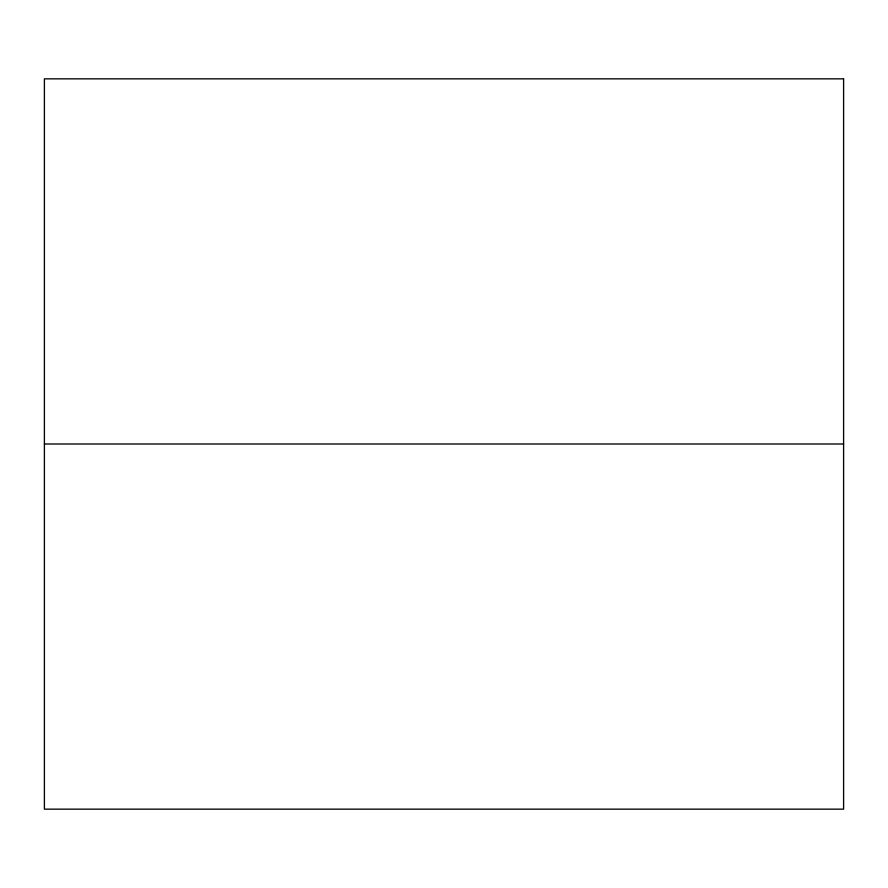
<?xml version="1.0" encoding="UTF-8"?>
<svg xmlns="http://www.w3.org/2000/svg" width="888" height="888" viewBox="0 0 888 888"><rect width="100%" height="100%" fill="white"/><g stroke="black" fill="none" stroke-linecap="round" stroke-linejoin="round"><path stroke-width="1.33" d="M44.4 444L843.6 444M843.6 78.843L44.4 78.843L44.4 809.157L843.6 809.157L843.6 78.843"/></g></svg>
